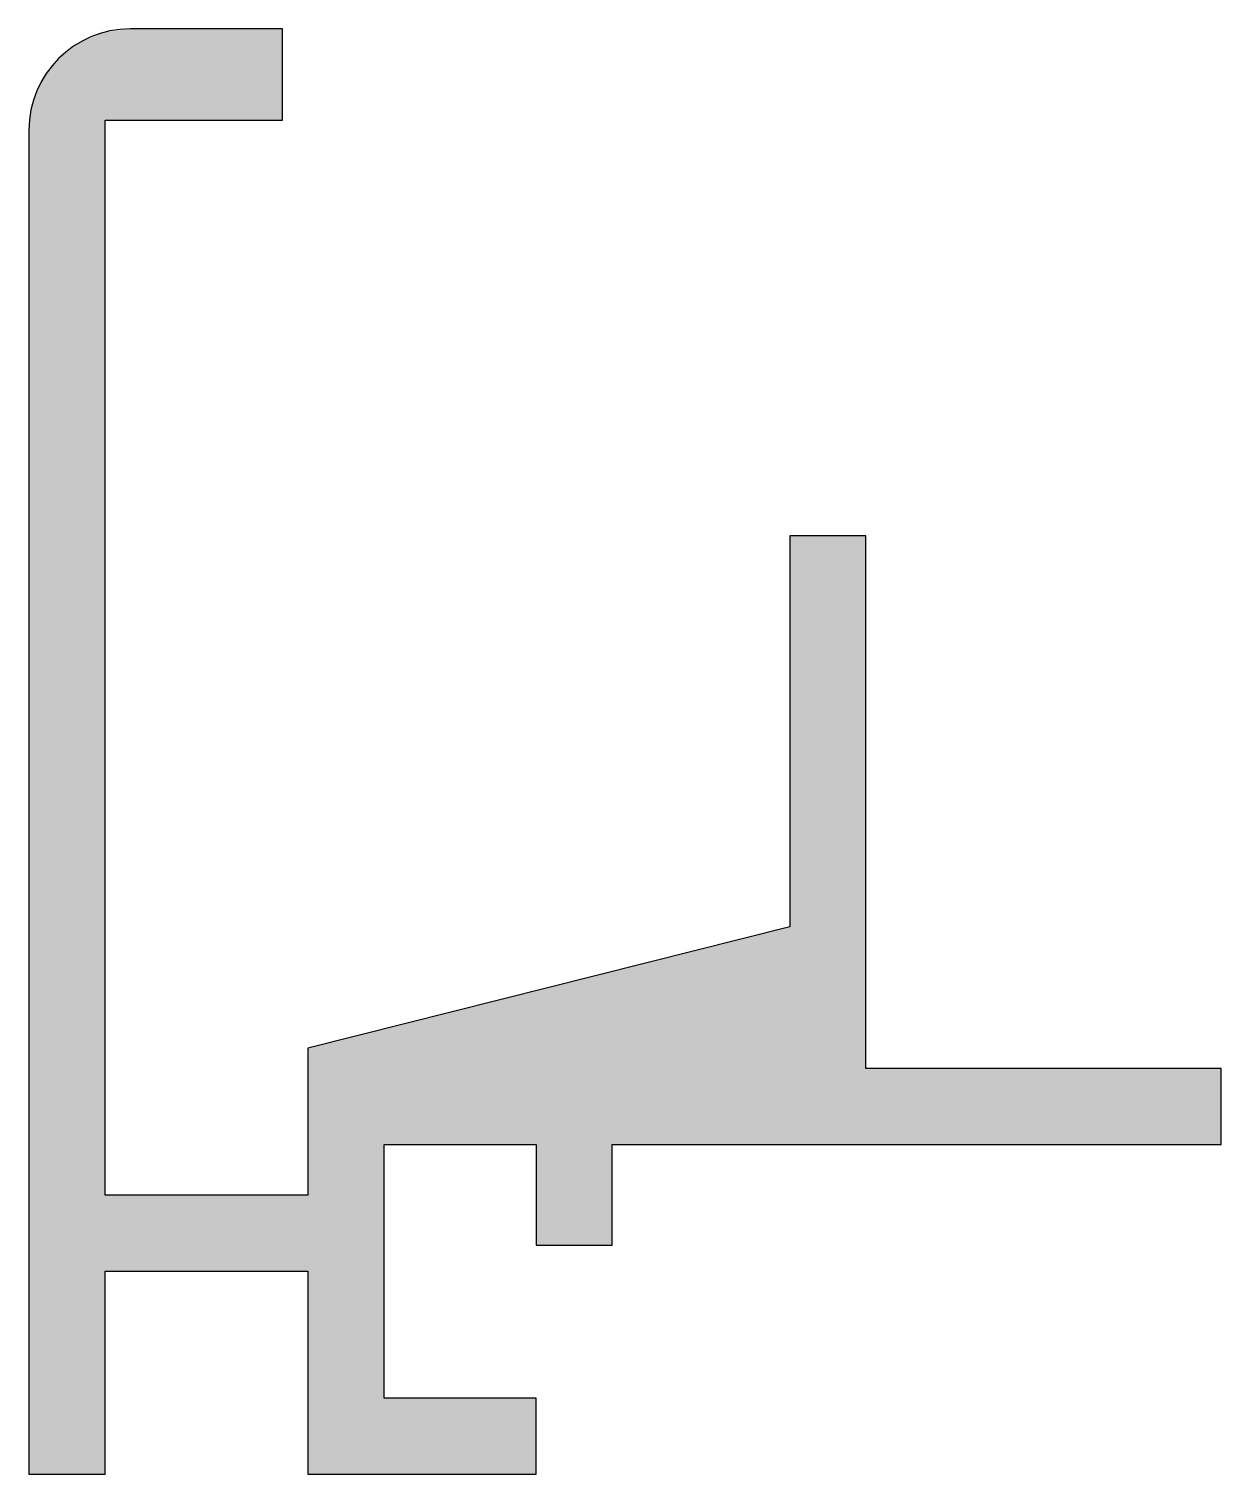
# Model space of a CAD drawing. Header units: metres. Extents: x -16.5 to 7, y -8 to 20.5.
import ezdxf

# ---------------------------------------------------------------- set-up
doc = ezdxf.new("R2010")
doc.units = ezdxf.units.M
doc.layers.add('A-DETL-GENF', color=92, linetype='Continuous', lineweight=18)

# ---------------------------------------------------------------- blocks, each defined once
blk = doc.blocks.new('31 raamaanslagprofiel_N5 - generiek-662024-00_0 Basismaterialen')
at = {"layer": 'A-DETL-GENF', "lineweight": 25}
blk.add_hatch(color=256, dxfattribs=at).paths.add_polyline_path([(-16.5, -8), (-15, -8), (-15, -4), (-11, -4), (-11, -8), (-6.5, -8), (-6.5, -6.5), (-9.5, -6.5), (-9.5, -1.5), (-6.5, -1.5), (-6.5, -3.483), (-5, -3.483), (-5, -1.5), (7, -1.5), (7, 0), (0, 0), (0, 10.5), (-1.5, 10.5), (-1.5, 2.794), (-11, 0.399), (-11, -2.5), (-15, -2.5), (-15, 18.7), (-11.5, 18.7), (-11.5, 20.5), (-14.5, 20.5), (-15.018, 20.432), (-15.5, 20.232), (-15.914, 19.914), (-16.232, 19.5), (-16.432, 19.018), (-16.5, 18.5)])
for p, q in [((-11.5, 20.5), (-14.5, 20.5)), ((-11.5, 18.7), (-11.5, 20.5)), ((-15, -2.5), (-15, 18.7)), ((-15, 18.7), (-11.5, 18.7)), ((-16.5, 18.5), (-16.5, -8)), ((0, 10.5), (-1.5, 10.5)), ((-1.5, 10.5), (-1.5, 2.794)), ((0, 0), (0, 10.5)), ((-1.5, 2.794), (-11, 0.399)), ((-11, 0.399), (-11, -2.5)), ((7, 0), (0, 0)), ((7, -1.5), (7, 0)), ((-9.5, -6.5), (-9.5, -1.5)), ((-9.5, -1.5), (-6.5, -1.5)), ((-6.5, -1.5), (-6.5, -3.483)), ((-5, -3.483), (-5, -1.5)), ((-5, -1.5), (7, -1.5)), ((-11, -2.5), (-15, -2.5)), ((-6.5, -3.483), (-5, -3.483)), ((-15, -8), (-15, -4)), ((-15, -4), (-11, -4)), ((-11, -4), (-11, -8)), ((-6.5, -6.5), (-9.5, -6.5)), ((-6.5, -8), (-6.5, -6.5)), ((-16.5, -8), (-15, -8)), ((-11, -8), (-6.5, -8))]:
    blk.add_line(p, q, dxfattribs=at)
blk.add_arc((-14.5, 18.5), 2, 90, 180, dxfattribs=at)

msp = doc.modelspace()

# ---------------------------------------------------------------- block references
msp.add_blockref('31 raamaanslagprofiel_N5 - generiek-662024-00_0 Basismaterialen', (0, 0))

doc.saveas('drawing.dxf')
